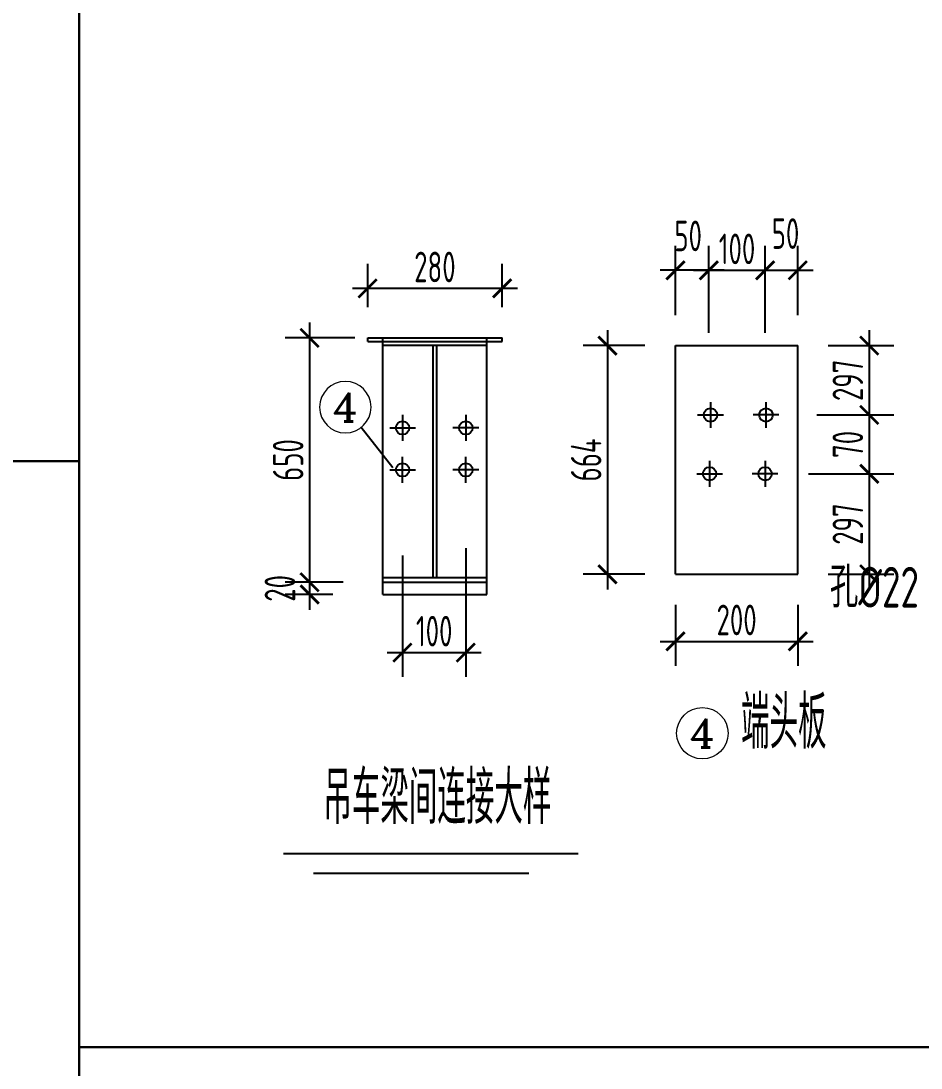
# Model space of a CAD drawing. Header units: millimetres. Extents: x 2451220 to 4527627, y -5186613 to -1639140.
# Drawn here: x 2499782 to 2502727, y -1713244 to -1709817 of the extents above; entities that cross this region are included whole.
import ezdxf
from ezdxf.enums import TextEntityAlignment as Align

# ---------------------------------------------------------------- set-up
doc = ezdxf.new("R2010")
doc.units = ezdxf.units.MM
doc.header["$LTSCALE"] = 1000
doc.header["$PDMODE"] = 34
doc.layers.add('ADIM', color=3, linetype='Continuous')
doc.layers.add('钢架', color=7, linetype='Continuous', lineweight=25)
doc.styles.add('COMPLEX', font='COMPLEX')
doc.styles.add('hz', font='gbenor.shx', dxfattribs={"width": 0.75, "height": 100, "bigfont": 'gbcbig.shx'})
doc.styles.add('TSSD_Label', font='Tssdeng.shx', dxfattribs={"width": 0.7, "bigfont": 'hztxt.shx'})
doc.dimstyles.new('细化2倍GJ标注', dxfattribs={"dimtxt": 150, "dimasz": 60, "dimexe": 80, "dimexo": 100, "dimgap": 20, "dimtad": 1, "dimdec": 0, "dimlfac": 0.5, "dimzin": 0, "dimdsep": 46, "dimtxsty": 'hz', "dimblk1": 'ARCHTICK', "dimblk2": 'ARCHTICK', "dimsah": 1, "dimcen": 0.09, "dimdle": 50, "dimclrd": 3, "dimclre": 3, "dimclrt": 7, "dimadec": 0, "dimazin": 0, "dimtfac": 1, "dimtdec": 0, "dimtix": 1, "dimtmove": 2, "dimatfit": 3, "dimfxl": 1, "dimtolj": 1, "dimtzin": 0, "dimarcsym": 0})

# ---------------------------------------------------------------- blocks, each defined once
blk = doc.blocks.new('_ArchTick')
at = {"color": 0, "linetype": 'ByBlock', "const_width": 0.15}
blk.add_lwpolyline([(-0.5, -0.5), (0.5, 0.5)], dxfattribs=at)
blk = doc.blocks.new('*D630')
at = {"color": 3, "lineweight": -2}
for p, q in [((2500916.6, -1710754), (2500916.6, -1710612.1)), ((2501356.6, -1710754), (2501356.6, -1710612.1)), ((2501406.6, -1710692.1), (2500866.6, -1710692.1))]:
    blk.add_line(p, q, dxfattribs=at)
at = {"layer": 'Defpoints', "color": 0}
for p in [(2500916.6, -1710692.1), (2500916.6, -1710854), (2501356.6, -1710854)]:
    blk.add_point(p, dxfattribs=at)
at = {"color": 3, "lineweight": -2, "xscale": 60, "yscale": 60, "zscale": 60, "rotation": 180}
blk.add_blockref('_ArchTick', (2500916.6, -1710692.1), dxfattribs=at)
at = {"color": 3, "lineweight": -2, "xscale": 60, "yscale": 60, "zscale": 60}
blk.add_blockref('_ArchTick', (2501356.6, -1710692.1), dxfattribs=at)
at = {"color": 7, "insert": (2501136.6, -1710622.1), "char_height": 100, "attachment_point": 5, "style": 'hz'}
blk.add_mtext('\\A1;280', dxfattribs=at)
blk = doc.blocks.new('*D631')
at = {"color": 3, "lineweight": -2}
for p, q in [((2500726.4, -1710804), (2500726.4, -1711704)), ((2500874.7, -1710854), (2500646.4, -1710854)), ((2500836.6, -1711654), (2500646.4, -1711654))]:
    blk.add_line(p, q, dxfattribs=at)
at = {"layer": 'Defpoints', "color": 0}
for p in [(2500974.7, -1710854), (2500726.4, -1711654), (2500936.6, -1711654)]:
    blk.add_point(p, dxfattribs=at)
at = {"color": 3, "lineweight": -2, "xscale": 60, "yscale": 60, "zscale": 60}
for p, rotation in [((2500726.4, -1710854), 90), ((2500726.4, -1711654), 270)]:
    blk.add_blockref('_ArchTick', p, dxfattribs=dict(at, rotation=rotation))
at = {"color": 7, "insert": (2500656.4, -1711254), "char_height": 100, "attachment_point": 5, "rotation": 90, "style": 'hz'}
blk.add_mtext('\\A1;650', dxfattribs=at)
blk = doc.blocks.new('*D632')
at = {"color": 3, "lineweight": -2}
for p, q in [((2500726.4, -1711604), (2500726.4, -1711744)), ((2500756.6, -1711654), (2500646.4, -1711654)), ((2500803, -1711694), (2500646.4, -1711694))]:
    blk.add_line(p, q, dxfattribs=at)
at = {"layer": 'Defpoints', "color": 0}
for p in [(2500856.6, -1711654), (2500726.4, -1711694), (2500903, -1711694)]:
    blk.add_point(p, dxfattribs=at)
at = {"color": 3, "lineweight": -2, "xscale": 60, "yscale": 60, "zscale": 60}
for p, rotation in [((2500726.4, -1711654), 90), ((2500726.4, -1711694), 270)]:
    blk.add_blockref('_ArchTick', p, dxfattribs=dict(at, rotation=rotation))
at = {"color": 7, "insert": (2500629.6, -1711674), "char_height": 100, "attachment_point": 5, "rotation": 90, "style": 'hz'}
blk.add_mtext('\\A1;20', dxfattribs=at)
blk = doc.blocks.new('轴线标号')
at = {"lineweight": 13}
blk.add_circle((0, 0), 0.5, dxfattribs=at)
at = {"layer": '钢架', "lineweight": 13, "style": 'COMPLEX', "width": 1.041667}
blk.add_attdef('A', text='', height=0.56, dxfattribs=at).set_placement((-0.25, -0.28), (0.25, -0.28), align=Align.FIT)
blk = doc.blocks.new('*D633')
at = {"color": 3, "lineweight": -2}
for p, q in [((2501237.8, -1711542.7), (2501237.8, -1711964)), ((2501030.6, -1711566), (2501030.6, -1711964)), ((2500980.6, -1711884), (2501287.8, -1711884))]:
    blk.add_line(p, q, dxfattribs=at)
at = {"layer": 'Defpoints', "color": 0}
for p in [(2501237.8, -1711442.7), (2501030.6, -1711466), (2501237.8, -1711884)]:
    blk.add_point(p, dxfattribs=at)
at = {"color": 3, "lineweight": -2, "xscale": 60, "yscale": 60, "zscale": 60, "rotation": 180}
blk.add_blockref('_ArchTick', (2501030.6, -1711884), dxfattribs=at)
at = {"color": 3, "lineweight": -2, "xscale": 60, "yscale": 60, "zscale": 60}
blk.add_blockref('_ArchTick', (2501237.8, -1711884), dxfattribs=at)
at = {"color": 7, "insert": (2501134.2, -1711814), "char_height": 100, "attachment_point": 5, "style": 'hz'}
blk.add_mtext('\\A1;100', dxfattribs=at)
blk = doc.blocks.new('*D2471')
at = {"color": 3, "lineweight": -2}
for p, q in [((2501923.9, -1710779.4), (2501923.9, -1710552.9)), ((2502032.8, -1710837.2), (2502032.8, -1710552.9)), ((2502082.8, -1710632.9), (2501873.9, -1710632.9))]:
    blk.add_line(p, q, dxfattribs=at)
at = {"layer": 'Defpoints', "color": 0}
for p in [(2501923.9, -1710632.9), (2501923.9, -1710879.4), (2502032.8, -1710937.2)]:
    blk.add_point(p, dxfattribs=at)
at = {"color": 3, "lineweight": -2, "xscale": 60, "yscale": 60, "zscale": 60, "rotation": 180}
blk.add_blockref('_ArchTick', (2501923.9, -1710632.9), dxfattribs=at)
at = {"color": 3, "lineweight": -2, "xscale": 60, "yscale": 60, "zscale": 60}
blk.add_blockref('_ArchTick', (2502032.8, -1710632.9), dxfattribs=at)
at = {"color": 7, "insert": (2501965.3, -1710520.5), "char_height": 100, "attachment_point": 5, "style": 'hz'}
blk.add_mtext('\\A1;50', dxfattribs=at)
blk = doc.blocks.new('*D639')
at = {"color": 3, "lineweight": -2}
for p, q in [((2502032.8, -1710737.2), (2502032.8, -1710552.9)), ((2502217.5, -1710837.2), (2502217.5, -1710552.9)), ((2501982.8, -1710632.9), (2502267.5, -1710632.9))]:
    blk.add_line(p, q, dxfattribs=at)
at = {"layer": 'Defpoints', "color": 0}
for p in [(2502217.5, -1710632.9), (2502032.8, -1710837.2), (2502217.5, -1710937.2)]:
    blk.add_point(p, dxfattribs=at)
at = {"color": 3, "lineweight": -2, "xscale": 60, "yscale": 60, "zscale": 60, "rotation": 180}
blk.add_blockref('_ArchTick', (2502032.8, -1710632.9), dxfattribs=at)
at = {"color": 3, "lineweight": -2, "xscale": 60, "yscale": 60, "zscale": 60}
blk.add_blockref('_ArchTick', (2502217.5, -1710632.9), dxfattribs=at)
at = {"color": 7, "insert": (2502125.2, -1710562.9), "char_height": 100, "attachment_point": 5, "style": 'hz'}
blk.add_mtext('\\A1;100', dxfattribs=at)
blk = doc.blocks.new('*D2472')
at = {"color": 3, "lineweight": -2}
for p, q in [((2502217.5, -1710737.2), (2502217.5, -1710552.9)), ((2502323.9, -1710779.4), (2502323.9, -1710552.9)), ((2502167.5, -1710632.9), (2502373.9, -1710632.9))]:
    blk.add_line(p, q, dxfattribs=at)
at = {"layer": 'Defpoints', "color": 0}
for p in [(2502323.9, -1710632.9), (2502217.5, -1710837.2), (2502323.9, -1710879.4)]:
    blk.add_point(p, dxfattribs=at)
at = {"color": 3, "lineweight": -2, "xscale": 60, "yscale": 60, "zscale": 60, "rotation": 180}
blk.add_blockref('_ArchTick', (2502217.5, -1710632.9), dxfattribs=at)
at = {"color": 3, "lineweight": -2, "xscale": 60, "yscale": 60, "zscale": 60}
blk.add_blockref('_ArchTick', (2502323.9, -1710632.9), dxfattribs=at)
at = {"color": 7, "insert": (2502283.9, -1710512.9), "char_height": 100, "attachment_point": 5, "style": 'hz'}
blk.add_mtext('\\A1;50', dxfattribs=at)
blk = doc.blocks.new('*D640')
at = {"color": 3, "lineweight": -2}
for p, q in [((2502558, -1710829.4), (2502558, -1711156.5)), ((2502423.9, -1710879.4), (2502638, -1710879.4)), ((2502386.1, -1711106.5), (2502638, -1711106.5))]:
    blk.add_line(p, q, dxfattribs=at)
at = {"layer": 'Defpoints', "color": 0}
for p in [(2502323.9, -1710879.4), (2502286.1, -1711106.5), (2502558, -1711106.5)]:
    blk.add_point(p, dxfattribs=at)
at = {"color": 3, "lineweight": -2, "xscale": 60, "yscale": 60, "zscale": 60}
for p, rotation in [((2502558, -1710879.4), 90), ((2502558, -1711106.5), 270)]:
    blk.add_blockref('_ArchTick', p, dxfattribs=dict(at, rotation=rotation))
at = {"color": 7, "insert": (2502488, -1710993), "char_height": 100, "attachment_point": 5, "rotation": 90, "style": 'hz'}
blk.add_mtext('\\A1;297', dxfattribs=at)
blk = doc.blocks.new('*D641')
at = {"color": 3, "lineweight": -2}
for p, q in [((2502558, -1711056.5), (2502558, -1711349)), ((2502486.1, -1711106.5), (2502638, -1711106.5)), ((2502359.2, -1711299), (2502638, -1711299))]:
    blk.add_line(p, q, dxfattribs=at)
at = {"layer": 'Defpoints', "color": 0}
for p in [(2502386.1, -1711106.5), (2502259.2, -1711299), (2502558, -1711299)]:
    blk.add_point(p, dxfattribs=at)
at = {"color": 3, "lineweight": -2, "xscale": 60, "yscale": 60, "zscale": 60}
for p, rotation in [((2502558, -1711106.5), 90), ((2502558, -1711299), 270)]:
    blk.add_blockref('_ArchTick', p, dxfattribs=dict(at, rotation=rotation))
at = {"color": 7, "insert": (2502488, -1711202.8), "char_height": 100, "attachment_point": 5, "rotation": 90, "style": 'hz'}
blk.add_mtext('\\A1;70', dxfattribs=at)
blk = doc.blocks.new('*D642')
at = {"color": 3, "lineweight": -2}
for p, q in [((2502558, -1711249), (2502558, -1711678)), ((2502359.2, -1711299), (2502638, -1711299)), ((2502423.9, -1711628), (2502638, -1711628))]:
    blk.add_line(p, q, dxfattribs=at)
at = {"layer": 'Defpoints', "color": 0}
for p in [(2502259.2, -1711299), (2502323.9, -1711628), (2502558, -1711628)]:
    blk.add_point(p, dxfattribs=at)
at = {"color": 3, "lineweight": -2, "xscale": 60, "yscale": 60, "zscale": 60}
for p, rotation in [((2502558, -1711299), 90), ((2502558, -1711628), 270)]:
    blk.add_blockref('_ArchTick', p, dxfattribs=dict(at, rotation=rotation))
at = {"color": 7, "insert": (2502488, -1711463.5), "char_height": 100, "attachment_point": 5, "rotation": 90, "style": 'hz'}
blk.add_mtext('\\A1;297', dxfattribs=at)
blk = doc.blocks.new('*D2473')
at = {"color": 3, "lineweight": -2}
for p, q in [((2501701.4, -1710829.4), (2501701.4, -1711678)), ((2501823.9, -1710879.4), (2501621.4, -1710879.4)), ((2501823.9, -1711628), (2501621.4, -1711628))]:
    blk.add_line(p, q, dxfattribs=at)
at = {"layer": 'Defpoints', "color": 0}
for p in [(2501923.9, -1710879.4), (2501701.4, -1711628), (2501923.9, -1711628)]:
    blk.add_point(p, dxfattribs=at)
at = {"color": 3, "lineweight": -2, "xscale": 60, "yscale": 60, "zscale": 60}
for p, rotation in [((2501701.4, -1710879.4), 90), ((2501701.4, -1711628), 270)]:
    blk.add_blockref('_ArchTick', p, dxfattribs=dict(at, rotation=rotation))
at = {"color": 7, "insert": (2501631.4, -1711253.7), "char_height": 100, "attachment_point": 5, "rotation": 90, "style": 'hz'}
blk.add_mtext('\\A1;664', dxfattribs=at)
blk = doc.blocks.new('*D643')
at = {"color": 3, "lineweight": -2}
for p, q in [((2501923.9, -1711728), (2501923.9, -1711927.4)), ((2502323.9, -1711728), (2502323.9, -1711927.4)), ((2501873.9, -1711847.4), (2502373.9, -1711847.4))]:
    blk.add_line(p, q, dxfattribs=at)
at = {"layer": 'Defpoints', "color": 0}
for p in [(2501923.9, -1711628), (2502323.9, -1711628), (2502323.9, -1711847.4)]:
    blk.add_point(p, dxfattribs=at)
at = {"color": 3, "lineweight": -2, "xscale": 60, "yscale": 60, "zscale": 60, "rotation": 180}
blk.add_blockref('_ArchTick', (2501923.9, -1711847.4), dxfattribs=at)
at = {"color": 3, "lineweight": -2, "xscale": 60, "yscale": 60, "zscale": 60}
blk.add_blockref('_ArchTick', (2502323.9, -1711847.4), dxfattribs=at)
at = {"color": 7, "insert": (2502123.9, -1711777.4), "char_height": 100, "attachment_point": 5, "style": 'hz'}
blk.add_mtext('\\A1;200', dxfattribs=at)

msp = doc.modelspace()

# ---------------------------------------------------------------- linework, layer by layer
for p, q in [((2500916.6, -1710854), (2501356.6, -1710854)), ((2500916.6, -1710865.9), (2500916.6, -1710854)), ((2500966.6, -1711694), (2500966.6, -1710854)), ((2501306.6, -1711694), (2501306.6, -1710854)), ((2501356.6, -1710865.9), (2501356.6, -1710854)), ((2500916.6, -1710865.9), (2501356.6, -1710865.9)), ((2500966.6, -1710878), (2501306.6, -1710878)), ((2501130.6, -1711638), (2501130.6, -1710878)), ((2501142.6, -1711638), (2501142.6, -1710878)), ((2501923.9, -1710879.4), (2502323.9, -1710879.4)), ((2501923.9, -1711439.4), (2501923.9, -1710879.4)), ((2501982.8, -1710879.4), (2502025, -1710879.4)), ((2502323.9, -1711439.4), (2502323.9, -1710879.4)), ((2502038.4, -1711064.3), (2502038.4, -1711148.8)), ((2502220, -1711064.3), (2502220, -1711148.8)), ((2501030.8, -1711106.5), (2501030.8, -1711190.9)), ((2501237.8, -1711106.5), (2501237.8, -1711190.9)), ((2501996.2, -1711106.5), (2502080.7, -1711106.5)), ((2502262.2, -1711106.5), (2502177.8, -1711106.5)), ((2500998.6, -1711279.9), (2500895.2, -1711147.3)), ((2500988.6, -1711148.7), (2501073.1, -1711148.7)), ((2501280, -1711148.7), (2501195.6, -1711148.7)), ((2501030.8, -1711328.3), (2501030.8, -1711243.8)), ((2501237.8, -1711328.3), (2501237.8, -1711243.8)), ((2502035.4, -1711256.8), (2502035.4, -1711341.2)), ((2502217, -1711256.8), (2502217, -1711341.2)), ((2500988.6, -1711286.1), (2501073.1, -1711286.1)), ((2501280, -1711286.1), (2501195.6, -1711286.1)), ((2501993.2, -1711299), (2502077.7, -1711299)), ((2502259.2, -1711299), (2502174.8, -1711299)), ((2500966.6, -1711638), (2501306.6, -1711638)), ((2500966.6, -1711654), (2501306.6, -1711654)), ((2500966.6, -1711694), (2501306.6, -1711694)), ((2500641.2, -1712541.4), (2501604.9, -1712541.4))]:
    msp.add_line(p, q)
at = {"color": 1}
for p, q in [((2501923.9, -1711628), (2501923.9, -1711439.4)), ((2502323.9, -1711628), (2502323.9, -1711439.4)), ((2501923.9, -1711628), (2502323.9, -1711628))]:
    msp.add_line(p, q, dxfattribs=at)
at = {"lineweight": -3}
msp.add_line((2500739.8, -1712606.4), (2501444.4, -1712606.4), dxfattribs=at)
for points in [[(2499972, -1711257.5), (2483552.7, -1711257.5), (2483552.7, -1698300.6), (2499972, -1698300.6)], [(2499972, -1705738.2), (2509581.9, -1705738.2), (2509581.9, -1713175.8), (2499972, -1713175.8)], [(2499972, -1724214.5), (2483552.7, -1724214.5), (2483552.7, -1711257.5), (2499972, -1711257.5)], [(2499972, -1713175.8), (2512391.4, -1713175.8), (2512391.4, -1722507.9), (2499972, -1722507.9)]]:
    msp.add_lwpolyline(points, close=True)
for centre in [(2502038.4, -1711106.5), (2502220, -1711106.5), (2501030.8, -1711148.7), (2501237.8, -1711148.7), (2501030.8, -1711286.1), (2501237.8, -1711286.1), (2502035.4, -1711299), (2502217, -1711299)]:
    msp.add_circle(centre, 22)

# ---------------------------------------------------------------- block references
ref = msp.add_blockref('轴线标号', (2500843.5, -1711080.9), dxfattribs=dict(xscale=-168.1849035946652, yscale=168.1849035946652, zscale=168.1849035946943))
ref.add_attrib('A', '4', dxfattribs={"layer": '钢架', "lineweight": 13, "height": 94.2, "style": 'COMPLEX', "width": 1.171875}).set_placement((2500801.5, -1711128), (2500885.6, -1711128), align=Align.FIT)
ref = msp.add_blockref('轴线标号', (2502011.8, -1712148.2), dxfattribs=dict(xscale=168.1849035946652, yscale=168.1849035946652, zscale=168.1849035946943))
ref.add_attrib('A', '4', dxfattribs={"layer": '钢架', "lineweight": 13, "height": 94.2, "style": 'COMPLEX', "width": 1.171875}).set_placement((2501969.8, -1712195.3), (2502053.8, -1712195.3), align=Align.FIT)

# ---------------------------------------------------------------- texts
at = {"layer": 'ADIM', "style": 'TSSD_Label', "width": 0.7}
msp.add_text('孔%%C22', height=133.16, dxfattribs=at).set_placement((2502720.8, -1711776.6), align=Align.BOTTOM_RIGHT)
at = {"layer": '钢架', "lineweight": 13, "char_height": 172.8, "attachment_point": 1, "style": 'hz'}
for s, insert, own_width in [('端头板', (2502138.3, -1712025.9), 708.175), ('吊车梁间连接大样', (2500771.4, -1712272.2), 797.233)]:
    msp.add_mtext_dynamic_manual_height_columns(s, width=1506.743, gutter_width=12.5, heights=[336], dxfattribs=dict(at, insert=insert)).dxf.set("width", own_width)

# ---------------------------------------------------------------- dimensions: what is measured, and where the dimension line sits
for base, p1, p2, picture, middle in [((2502323.9, -1710632.9), (2502217.5, -1710837.2), (2502323.9, -1710879.4), '*D2472', (2502283.9, -1710512.9)), ((2501923.9, -1710632.9), (2502032.8, -1710937.2), (2501923.9, -1710879.4), '*D2471', (2501965.3, -1710520.5))]:
    dim = msp.add_linear_dim(base=base, p1=p1, p2=p2, text='50', dimstyle='细化2倍GJ标注')
    dim.commit()
    dim.dimension.update_dxf_attribs({"geometry": picture, "text_midpoint": middle, "dimtype": 160})
for base, p1, p2, text, picture, middle in [((2502217.5, -1710632.9), (2502032.8, -1710837.2), (2502217.5, -1710937.2), '100', '*D639', (2502125.2, -1710562.9)), ((2500916.6, -1710692.1), (2501356.6, -1710854), (2500916.6, -1710854), '280', '*D630', (2501136.6, -1710622.1)), ((2501237.8, -1711884), (2501030.6, -1711466), (2501237.8, -1711442.7), '100', '*D633', (2501134.2, -1711814)), ((2502323.9, -1711847.4), (2501923.9, -1711628), (2502323.9, -1711628), '200', '*D643', (2502123.9, -1711777.4))]:
    dim = msp.add_linear_dim(base=base, p1=p1, p2=p2, text=text, dimstyle='细化2倍GJ标注')
    dim.commit()
    dim.dimension.update_dxf_attribs({"geometry": picture, "text_midpoint": middle})
for base, p1, p2, text, picture, middle in [((2500726.4, -1711654), (2500974.7, -1710854), (2500936.6, -1711654), '650', '*D631', (2500656.4, -1711254)), ((2501701.4, -1711628), (2501923.9, -1710879.4), (2501923.9, -1711628), '664', '*D2473', (2501631.4, -1711253.7)), ((2502558, -1711106.5), (2502323.9, -1710879.4), (2502286.1, -1711106.5), '297', '*D640', (2502488, -1710993)), ((2502558, -1711299), (2502386.1, -1711106.5), (2502259.2, -1711299), '70', '*D641', (2502488, -1711202.8)), ((2502558, -1711628), (2502259.2, -1711299), (2502323.9, -1711628), '297', '*D642', (2502488, -1711463.5))]:
    dim = msp.add_linear_dim(base=base, p1=p1, p2=p2, angle=90, text=text, dimstyle='细化2倍GJ标注')
    dim.commit()
    dim.dimension.update_dxf_attribs({"geometry": picture, "text_midpoint": middle})
dim = msp.add_linear_dim(base=(2500726.4, -1711694), p1=(2500856.6, -1711654), p2=(2500903, -1711694), angle=90, text='20', dimstyle='细化2倍GJ标注')
dim.commit()
dim.dimension.update_dxf_attribs({"geometry": '*D632', "text_midpoint": (2500629.6, -1711674), "dimtype": 160})

doc.saveas('drawing.dxf')
